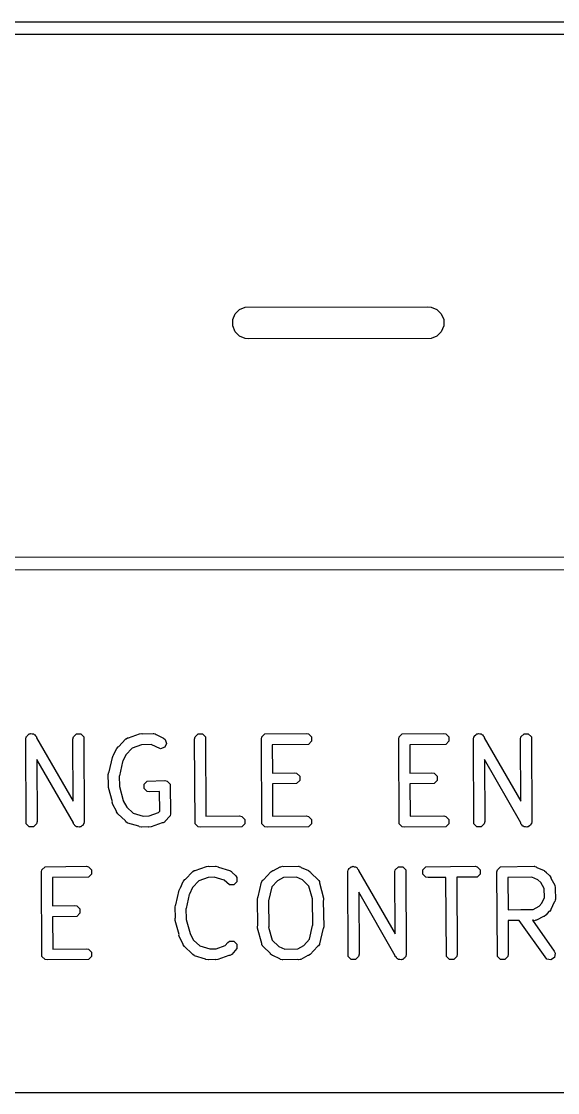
# Model space of a CAD drawing. Extents: x 138 to 258, y -115 to -93.
# Drawn here: x 199.73 to 204.81, y -103.04 to -92.88 of the extents above; entities that cross this region are included whole.
import ezdxf

# ---------------------------------------------------------------- set-up
doc = ezdxf.new("R2010")
doc.units = 0
doc.layers.add('BLACK', color=7, linetype='CONTINUOUS')

msp = doc.modelspace()

# ---------------------------------------------------------------- linework, layer by layer
at = {"layer": 'BLACK', "linetype": 'CONTINUOUS'}
for p, q in [((164.0343, -92.879934), (258.0386, -92.8751)), ((257.975155, -92.99727), (164.117349, -93.002096)), ((201.75465, -95.65003), (201.796697, -95.607983)), ((201.796697, -95.607983), (201.851634, -95.585227)), ((201.851634, -95.585227), (203.584376, -95.582299)), ((203.584376, -95.582299), (203.614108, -95.585227)), ((203.614108, -95.585227), (203.669045, -95.607983)), ((203.669045, -95.607983), (203.711092, -95.65003)), ((201.731894, -95.704967), (201.75465, -95.65003)), ((201.731894, -95.764431), (201.731894, -95.704967)), ((203.711092, -95.65003), (203.733848, -95.704967)), ((203.733848, -95.704967), (203.733848, -95.764431)), ((201.75465, -95.819368), (201.731894, -95.764431)), ((201.796697, -95.861415), (201.75465, -95.819368)), ((203.711092, -95.819368), (203.669045, -95.861415)), ((203.733848, -95.764431), (203.711092, -95.819368)), ((201.851634, -95.884171), (201.796697, -95.861415)), ((201.881366, -95.887099), (201.851634, -95.884171)), ((203.614108, -95.884171), (201.881366, -95.887099)), ((203.669045, -95.861415), (203.614108, -95.884171)), ((192.022846, -97.959923), (214.2236, -97.9551)), ((214.160117, -98.077285), (192.057291, -98.082087)), ((199.769216, -99.6855), (199.773276, -99.665088)), ((199.773276, -100.488232), (199.769216, -99.6855)), ((199.773276, -99.665088), (199.778456, -99.659907)), ((199.778456, -99.659907), (199.780384, -99.65284)), ((199.780384, -99.65284), (199.792377, -99.645986)), ((199.792377, -99.645986), (199.802144, -99.63622)), ((199.802144, -99.63622), (199.809469, -99.63622)), ((199.809469, -99.63622), (199.815829, -99.632586)), ((199.815829, -99.632586), (199.829154, -99.63622)), ((199.829154, -99.63622), (199.842968, -99.63622)), ((199.842968, -99.63622), (199.848148, -99.6414)), ((199.848148, -99.6414), (199.855216, -99.643328)), ((199.855216, -99.643328), (199.862235, -99.655487)), ((199.862235, -99.655487), (199.871836, -99.665088)), ((199.871836, -99.665088), (199.871871, -99.672179)), ((199.871871, -99.672179), (200.219231, -100.27389)), ((200.216256, -99.6855), (200.220316, -99.665088)), ((200.219231, -100.27389), (200.216256, -99.6855)), ((200.220316, -99.665088), (200.249184, -99.63622)), ((200.249184, -99.63622), (200.290008, -99.63622)), ((200.290008, -99.63622), (200.318876, -99.665088)), ((200.318876, -99.665088), (200.322936, -100.46782)), ((200.650701, -99.754875), (200.716172, -99.685036)), ((200.716172, -99.685036), (200.718393, -99.683551)), ((200.718393, -99.683551), (200.718941, -99.682457)), ((200.718941, -99.682457), (200.721355, -99.681572)), ((200.721355, -99.681572), (200.733476, -99.673474)), ((200.733476, -99.673474), (200.743465, -99.673473)), ((200.743465, -99.673473), (200.848781, -99.634897)), ((200.848781, -99.634897), (200.86943, -99.632294)), ((200.86943, -99.632294), (200.875427, -99.635292)), ((200.875427, -99.635292), (200.977409, -99.63216)), ((200.977409, -99.63216), (200.980028, -99.632681)), ((200.980028, -99.632681), (200.98119, -99.632294)), ((200.98119, -99.632294), (200.983631, -99.633397)), ((200.983631, -99.633397), (200.997821, -99.63622)), ((200.997821, -99.63622), (201.004374, -99.642773)), ((201.004374, -99.642773), (201.07577, -99.675044)), ((201.07577, -99.675044), (201.092211, -99.687804)), ((201.092211, -99.687804), (201.105122, -99.726534)), ((201.371109, -99.6855), (201.375169, -99.665088)), ((201.375169, -100.488232), (201.371109, -99.6855)), ((201.375169, -99.665088), (201.404037, -99.63622)), ((201.404037, -99.63622), (201.444861, -99.63622)), ((201.444861, -99.63622), (201.473729, -99.665088)), ((201.473729, -99.665088), (201.477535, -100.41778)), ((202.004416, -99.6855), (202.008476, -99.665088)), ((202.008476, -100.488232), (202.004416, -99.6855)), ((202.008476, -99.665088), (202.037344, -99.63622)), ((202.037344, -99.63622), (202.43029, -99.63216)), ((202.43029, -99.63216), (202.450702, -99.63622)), ((202.450702, -99.63622), (202.47957, -99.665088)), ((202.47957, -99.705912), (202.450702, -99.73478)), ((202.47957, -99.665088), (202.47957, -99.705912)), ((203.308282, -99.6855), (203.312342, -99.665088)), ((203.312342, -100.488232), (203.308282, -99.6855)), ((203.312342, -99.665088), (203.34121, -99.63622)), ((203.34121, -99.63622), (203.734156, -99.63216)), ((203.734156, -99.63216), (203.754568, -99.63622)), ((203.754568, -99.63622), (203.783436, -99.665088)), ((203.783436, -99.705912), (203.754568, -99.73478)), ((203.783436, -99.665088), (203.783436, -99.705912)), ((204.016095, -99.6855), (204.020155, -99.665088)), ((204.020155, -100.488232), (204.016095, -99.6855)), ((204.020155, -99.665088), (204.025335, -99.659907)), ((204.025335, -99.659907), (204.027263, -99.65284)), ((204.027263, -99.65284), (204.039256, -99.645986)), ((204.039256, -99.645986), (204.049023, -99.63622)), ((204.049023, -99.63622), (204.056348, -99.63622)), ((204.056348, -99.63622), (204.062708, -99.632586)), ((204.062708, -99.632586), (204.076033, -99.63622)), ((204.076033, -99.63622), (204.089847, -99.63622)), ((204.089847, -99.63622), (204.095027, -99.6414)), ((204.095027, -99.6414), (204.102095, -99.643328)), ((204.102095, -99.643328), (204.109114, -99.655487)), ((204.109114, -99.655487), (204.118715, -99.665088)), ((204.118715, -99.665088), (204.11875, -99.672179)), ((204.11875, -99.672179), (204.46611, -100.27389)), ((204.463135, -99.6855), (204.467195, -99.665088)), ((204.46611, -100.27389), (204.463135, -99.6855)), ((204.467195, -99.665088), (204.496063, -99.63622)), ((204.496063, -99.63622), (204.536887, -99.63622)), ((204.536887, -99.63622), (204.565755, -99.665088)), ((204.565755, -99.665088), (204.569815, -100.46782)), ((200.602421, -99.838121), (200.630103, -99.776882)), ((200.630103, -99.776848), (200.630133, -99.776815)), ((200.630103, -99.776882), (200.630103, -99.776848)), ((200.630133, -99.776815), (200.631675, -99.773405)), ((200.631675, -99.773405), (200.644435, -99.756964)), ((200.644435, -99.756964), (200.650701, -99.754875)), ((200.777017, -99.771062), (200.717389, -99.834667)), ((200.865219, -99.738754), (200.777017, -99.771062)), ((200.865649, -99.73884), (200.865219, -99.738754)), ((200.959626, -99.735953), (200.865649, -99.73884)), ((201.048135, -99.775959), (200.959626, -99.735953)), ((201.086865, -99.763048), (201.048135, -99.775959)), ((201.105122, -99.726534), (201.086865, -99.763048)), ((202.450702, -99.73478), (202.107406, -99.738327)), ((202.107406, -99.738327), (202.108768, -100.007721)), ((203.754568, -99.73478), (203.411272, -99.738327)), ((203.411272, -99.738327), (203.412634, -100.007721)), ((200.22028, -100.48114), (199.87292, -99.879429)), ((199.87292, -99.879429), (199.875896, -100.46782)), ((200.559326, -99.996637), (200.590382, -99.85883)), ((200.590382, -99.85883), (200.599271, -99.840012)), ((200.599271, -99.840012), (200.602421, -99.838121)), ((200.686886, -99.899425), (200.656623, -100.033717)), ((200.689838, -99.895622), (200.686886, -99.899425)), ((200.717389, -99.834667), (200.689838, -99.895622)), ((204.467159, -100.48114), (204.119799, -99.879429)), ((204.119799, -99.879429), (204.122775, -100.46782)), ((200.551536, -100.02078), (200.555596, -100.000368)), ((200.555596, -100.000368), (200.559326, -99.996637)), ((202.108768, -100.007721), (202.31853, -100.004693)), ((202.31853, -100.004693), (202.338942, -100.008753)), ((202.338942, -100.008753), (202.36781, -100.037621)), ((203.412634, -100.007721), (203.622396, -100.004693)), ((203.622396, -100.004693), (203.642808, -100.008753)), ((203.642808, -100.008753), (203.671676, -100.037621)), ((200.5546, -100.12055), (200.551536, -100.02078)), ((200.656623, -100.033717), (200.655268, -100.036584)), ((200.655268, -100.036584), (200.658216, -100.13254)), ((200.890876, -100.112128), (200.919744, -100.08326)), ((200.890876, -100.152952), (200.890876, -100.112128)), ((200.919744, -100.08326), (201.089169, -100.0792)), ((201.089169, -100.0792), (201.109581, -100.08326)), ((201.109581, -100.08326), (201.138449, -100.112128)), ((201.138449, -100.112128), (201.142509, -100.393313)), ((202.338942, -100.107313), (202.109289, -100.110628)), ((202.109289, -100.110628), (202.110842, -100.41778)), ((202.36781, -100.078445), (202.338942, -100.107313)), ((202.36781, -100.037621), (202.36781, -100.078445)), ((203.642808, -100.107313), (203.413155, -100.110628)), ((203.413155, -100.110628), (203.414708, -100.41778)), ((203.671676, -100.078445), (203.642808, -100.107313)), ((203.671676, -100.037621), (203.671676, -100.078445)), ((200.552117, -100.12469), (200.5546, -100.12055)), ((200.553129, -100.145477), (200.552117, -100.12469)), ((200.590379, -100.280966), (200.553129, -100.145477)), ((200.658216, -100.13254), (200.65748, -100.136236)), ((200.65748, -100.136236), (200.693876, -100.268616)), ((200.919744, -100.18182), (200.890876, -100.152952)), ((200.940156, -100.18588), (200.919744, -100.18182)), ((201.036565, -100.183569), (200.940156, -100.18588)), ((201.039246, -100.369237), (201.036565, -100.183569)), ((200.588923, -100.285335), (200.590379, -100.280966)), ((200.59442, -100.305408), (200.588923, -100.285335)), ((200.630103, -100.370294), (200.59442, -100.305408)), ((200.693876, -100.268616), (200.694046, -100.272113)), ((200.694046, -100.272113), (200.727092, -100.332206)), ((200.630103, -100.376472), (200.630103, -100.370294)), ((200.641666, -100.393777), (200.630103, -100.376472)), ((200.71457, -100.462123), (200.641666, -100.393777)), ((200.727092, -100.332206), (200.727152, -100.332425)), ((200.727152, -100.332425), (200.786896, -100.388434)), ((200.786896, -100.388434), (200.881726, -100.416979)), ((200.881726, -100.416979), (200.940156, -100.41448)), ((200.940156, -100.41448), (200.940585, -100.414565)), ((200.940585, -100.414565), (201.027016, -100.382905)), ((201.027016, -100.382905), (201.039246, -100.369237)), ((201.138449, -100.413725), (201.089634, -100.468284)), ((201.142509, -100.393313), (201.138449, -100.413725)), ((201.477535, -100.41778), (201.796983, -100.41448)), ((201.796983, -100.41448), (201.817395, -100.41854)), ((201.817395, -100.41854), (201.846263, -100.447408)), ((202.110842, -100.41778), (202.43029, -100.41448)), ((202.43029, -100.41448), (202.450702, -100.41854)), ((202.450702, -100.41854), (202.47957, -100.447408)), ((203.414708, -100.41778), (203.734156, -100.41448)), ((203.734156, -100.41448), (203.754568, -100.41854)), ((203.754568, -100.41854), (203.783436, -100.447408)), ((199.802144, -100.5171), (199.773276, -100.488232)), ((199.842968, -100.5171), (199.802144, -100.5171)), ((199.871836, -100.488232), (199.842968, -100.5171)), ((199.875896, -100.46782), (199.871836, -100.488232)), ((200.220316, -100.488232), (200.22028, -100.48114)), ((200.229916, -100.497832), (200.220316, -100.488232)), ((200.236936, -100.509992), (200.229916, -100.497832)), ((200.244003, -100.511919), (200.236936, -100.509992)), ((200.249184, -100.5171), (200.244003, -100.511919)), ((200.262998, -100.5171), (200.249184, -100.5171)), ((200.276323, -100.520734), (200.262998, -100.5171)), ((200.282683, -100.5171), (200.276323, -100.520734)), ((200.290008, -100.5171), (200.282683, -100.5171)), ((200.299774, -100.507333), (200.290008, -100.5171)), ((200.311768, -100.50048), (200.299774, -100.507333)), ((200.313695, -100.493412), (200.311768, -100.50048)), ((200.318876, -100.488232), (200.313695, -100.493412)), ((200.322936, -100.46782), (200.318876, -100.488232)), ((200.718941, -100.470863), (200.71457, -100.462123)), ((200.731577, -100.478066), (200.718941, -100.470863)), ((200.733476, -100.479846), (200.731577, -100.478066)), ((200.734699, -100.479846), (200.733476, -100.479846)), ((200.737022, -100.48117), (200.734699, -100.479846)), ((200.840435, -100.512298), (200.737022, -100.48117)), ((200.845237, -100.5171), (200.840435, -100.512298)), ((200.865649, -100.52116), (200.845237, -100.5171)), ((200.869349, -100.521001), (200.865649, -100.52116)), ((200.86943, -100.521026), (200.869349, -100.521001)), ((200.86949, -100.520995), (200.86943, -100.521026)), ((200.931048, -100.518362), (200.86949, -100.520995)), ((200.936375, -100.521026), (200.931048, -100.518362)), ((200.957023, -100.518423), (200.936375, -100.521026)), ((201.062339, -100.479846), (200.957023, -100.518423)), ((201.072329, -100.479846), (201.062339, -100.479846)), ((201.084451, -100.471746), (201.072329, -100.479846)), ((201.086864, -100.470863), (201.084451, -100.471746)), ((201.08741, -100.469769), (201.086864, -100.470863)), ((201.089634, -100.468284), (201.08741, -100.469769)), ((201.404037, -100.5171), (201.375169, -100.488232)), ((201.424449, -100.52116), (201.404037, -100.5171)), ((201.817395, -100.5171), (201.424449, -100.52116)), ((201.846263, -100.488232), (201.817395, -100.5171)), ((201.846263, -100.447408), (201.846263, -100.488232)), ((202.037344, -100.5171), (202.008476, -100.488232)), ((202.057756, -100.52116), (202.037344, -100.5171)), ((202.450702, -100.5171), (202.057756, -100.52116)), ((202.47957, -100.488232), (202.450702, -100.5171)), ((202.47957, -100.447408), (202.47957, -100.488232)), ((203.34121, -100.5171), (203.312342, -100.488232)), ((203.361622, -100.52116), (203.34121, -100.5171)), ((203.754568, -100.5171), (203.361622, -100.52116)), ((203.783436, -100.488232), (203.754568, -100.5171)), ((203.783436, -100.447408), (203.783436, -100.488232)), ((204.049023, -100.5171), (204.020155, -100.488232)), ((204.089847, -100.5171), (204.049023, -100.5171)), ((204.118715, -100.488232), (204.089847, -100.5171)), ((204.122775, -100.46782), (204.118715, -100.488232)), ((204.467195, -100.488232), (204.467159, -100.48114)), ((204.476795, -100.497832), (204.467195, -100.488232)), ((204.483815, -100.509992), (204.476795, -100.497832)), ((204.490882, -100.511919), (204.483815, -100.509992)), ((204.496063, -100.5171), (204.490882, -100.511919)), ((204.509877, -100.5171), (204.496063, -100.5171)), ((204.523202, -100.520734), (204.509877, -100.5171)), ((204.529562, -100.5171), (204.523202, -100.520734)), ((204.536887, -100.5171), (204.529562, -100.5171)), ((204.546653, -100.507333), (204.536887, -100.5171)), ((204.558647, -100.50048), (204.546653, -100.507333)), ((204.560574, -100.493412), (204.558647, -100.50048)), ((204.565755, -100.488232), (204.560574, -100.493412)), ((204.569815, -100.46782), (204.565755, -100.488232)), ((199.918229, -100.944991), (199.922289, -100.924579)), ((199.922289, -100.924579), (199.951157, -100.895711)), ((199.951157, -100.895711), (200.344103, -100.891651)), ((200.344103, -100.891651), (200.364515, -100.895711)), ((200.364515, -100.895711), (200.393383, -100.924579)), ((200.393383, -100.924579), (200.393383, -100.965403)), ((201.376771, -100.932964), (201.482087, -100.894388)), ((201.482087, -100.894388), (201.502736, -100.891785)), ((201.502736, -100.891785), (201.508062, -100.894448)), ((201.508062, -100.894448), (201.56962, -100.891815)), ((201.56962, -100.891815), (201.569681, -100.891785)), ((201.569681, -100.891785), (201.569761, -100.891809)), ((201.569761, -100.891809), (201.573462, -100.891651)), ((201.573462, -100.891651), (201.593874, -100.895711)), ((201.593874, -100.895711), (201.598675, -100.900512)), ((201.598675, -100.900512), (201.702089, -100.931641)), ((202.118027, -100.932964), (202.182915, -100.897282)), ((202.182915, -100.897282), (202.185491, -100.896576)), ((202.185491, -100.896576), (202.186357, -100.895711)), ((202.186357, -100.895711), (202.188871, -100.89565)), ((202.188871, -100.89565), (202.202988, -100.891785)), ((202.202988, -100.891785), (202.212859, -100.895075)), ((202.212859, -100.895075), (202.355782, -100.891651)), ((202.355782, -100.891651), (202.358401, -100.892172)), ((202.358401, -100.892172), (202.359563, -100.891785)), ((202.359563, -100.891785), (202.362004, -100.892888)), ((202.362004, -100.892888), (202.376194, -100.895711)), ((202.376194, -100.895711), (202.382747, -100.902264)), ((202.382747, -100.902264), (202.450667, -100.932964)), ((202.823988, -100.944991), (202.828048, -100.924579)), ((202.828048, -100.924579), (202.833228, -100.919398)), ((202.833228, -100.919398), (202.835156, -100.912331)), ((202.835156, -100.912331), (202.847149, -100.905477)), ((202.847149, -100.905477), (202.856916, -100.895711)), ((202.856916, -100.895711), (202.864241, -100.895711)), ((202.864241, -100.895711), (202.870601, -100.892077)), ((202.870601, -100.892077), (202.883926, -100.895711)), ((202.883926, -100.895711), (202.89774, -100.895711)), ((202.89774, -100.895711), (202.90292, -100.900891)), ((202.90292, -100.900891), (202.909988, -100.902819)), ((202.909988, -100.902819), (202.917007, -100.914978)), ((202.917007, -100.914978), (202.926608, -100.924579)), ((202.926608, -100.924579), (202.926643, -100.93167)), ((203.271028, -100.944991), (203.275088, -100.924579)), ((203.275088, -100.924579), (203.303956, -100.895711)), ((203.303956, -100.895711), (203.34478, -100.895711)), ((203.34478, -100.895711), (203.373648, -100.924579)), ((203.373648, -100.924579), (203.377708, -101.727311)), ((203.535861, -100.924579), (203.564729, -100.895711)), ((203.535861, -100.965403), (203.535861, -100.924579)), ((203.564729, -100.895711), (204.032181, -100.891651)), ((204.032181, -100.891651), (204.052593, -100.895711)), ((204.052593, -100.895711), (204.081461, -100.924579)), ((204.081461, -100.924579), (204.081461, -100.965403)), ((204.239614, -100.944991), (204.243674, -100.924579)), ((204.243674, -100.924579), (204.272542, -100.895711)), ((204.272542, -100.895711), (204.590981, -100.891651)), ((204.590981, -100.891651), (204.5936, -100.892172)), ((204.5936, -100.892172), (204.594762, -100.891785)), ((204.594762, -100.891785), (204.597203, -100.892888)), ((204.597203, -100.892888), (204.611393, -100.895711)), ((204.611393, -100.895711), (204.617946, -100.902264)), ((204.617946, -100.902264), (204.685868, -100.932964)), ((199.922289, -101.747723), (199.918229, -100.944991)), ((200.364515, -100.994271), (200.021219, -100.997818)), ((200.021219, -100.997818), (200.022581, -101.267212)), ((200.393383, -100.965403), (200.364515, -100.994271)), ((201.264981, -101.032896), (201.277741, -101.016455)), ((201.277741, -101.016455), (201.284007, -101.014366)), ((201.284007, -101.014366), (201.349478, -100.944527)), ((201.349478, -100.944527), (201.351699, -100.943042)), ((201.351699, -100.943042), (201.352247, -100.941948)), ((201.352247, -100.941948), (201.354661, -100.941063)), ((201.354661, -100.941063), (201.366782, -100.932965)), ((201.366782, -100.932965), (201.376771, -100.932964)), ((201.498525, -100.998245), (201.410323, -101.030553)), ((201.498955, -100.998331), (201.498525, -100.998245)), ((201.557384, -100.995831), (201.498955, -100.998331)), ((201.652552, -101.024477), (201.557384, -100.995831)), ((201.702061, -101.068777), (201.652552, -101.024477)), ((201.702089, -100.931641), (201.704411, -100.932964)), ((201.704411, -100.932964), (201.705635, -100.932965)), ((201.705635, -100.932965), (201.707782, -100.934886)), ((201.707782, -100.934886), (201.72017, -100.941948)), ((201.72017, -100.941948), (201.723809, -100.949227)), ((201.723809, -100.949227), (201.760192, -100.981781)), ((201.760192, -100.981781), (201.771755, -100.999086)), ((201.771755, -100.999086), (201.771754, -101.039911)), ((202.01062, -101.034049), (202.014897, -101.024996)), ((202.014897, -101.024996), (202.02452, -101.019221)), ((202.02452, -101.019221), (202.094545, -100.944527)), ((202.094545, -100.944527), (202.111849, -100.932964)), ((202.155896, -101.030013), (202.101755, -101.087764)), ((202.111849, -100.932964), (202.118027, -100.932964)), ((202.156116, -101.029953), (202.155896, -101.030013)), ((202.213932, -100.998159), (202.156116, -101.029953)), ((202.337457, -100.995199), (202.213932, -100.998159)), ((202.39288, -101.02025), (202.337457, -100.995199)), ((202.455628, -101.079074), (202.39288, -101.02025)), ((202.450667, -100.932964), (202.450702, -100.932964)), ((202.450702, -100.932964), (202.450734, -100.932994)), ((202.450734, -100.932994), (202.454143, -100.934535)), ((202.454143, -100.934535), (202.470584, -100.947295)), ((202.470584, -100.947295), (202.472672, -100.953561)), ((202.472672, -100.953561), (202.542512, -101.019034)), ((202.542512, -101.019034), (202.545721, -101.023837)), ((202.545721, -101.023837), (202.547653, -101.024996)), ((202.547653, -101.024996), (202.548461, -101.027937)), ((202.548461, -101.027937), (202.554075, -101.036338)), ((202.828048, -101.747723), (202.823988, -100.944991)), ((202.926643, -100.93167), (203.274003, -101.533381)), ((203.274003, -101.533381), (203.271028, -100.944991)), ((203.564729, -100.994271), (203.535861, -100.965403)), ((203.585141, -100.998331), (203.564729, -100.994271)), ((203.755583, -100.99685), (203.585141, -100.998331)), ((203.759381, -101.747723), (203.755583, -100.99685)), ((204.052593, -100.994271), (203.858302, -100.995958)), ((203.858302, -100.995958), (203.862001, -101.727311)), ((204.081461, -100.965403), (204.052593, -100.994271)), ((204.243674, -101.747723), (204.239614, -100.944991)), ((204.571721, -100.994776), (204.342603, -100.997697)), ((204.342603, -100.997697), (204.344155, -101.304584)), ((204.628107, -101.020263), (204.571721, -100.994776)), ((204.656117, -101.045325), (204.628107, -101.020263)), ((204.685868, -100.932964), (204.685901, -100.932965)), ((204.685901, -100.932965), (204.685934, -100.932994)), ((204.685934, -100.932994), (204.689342, -100.934535)), ((204.689342, -100.934535), (204.705783, -100.947295)), ((204.705783, -100.947295), (204.707426, -100.952225)), ((204.707426, -100.952225), (204.737507, -100.979141)), ((204.737507, -100.979141), (204.73769, -100.979202)), ((204.73769, -100.979202), (204.7378, -100.979403)), ((204.7378, -100.979403), (204.740458, -100.981781)), ((204.740458, -100.981781), (204.752021, -100.999086)), ((204.752021, -100.999086), (204.75202, -101.005262)), ((204.75202, -101.005262), (204.787703, -101.070149)), ((201.192632, -101.256128), (201.223688, -101.118321)), ((201.223688, -101.118321), (201.232577, -101.099503)), ((201.232577, -101.099503), (201.235727, -101.097612)), ((201.235727, -101.097612), (201.263409, -101.036373)), ((201.263409, -101.036339), (201.263439, -101.036306)), ((201.263409, -101.036373), (201.263409, -101.036339)), ((201.263439, -101.036306), (201.264981, -101.032896)), ((201.350695, -101.094158), (201.323144, -101.155113)), ((201.410323, -101.030553), (201.350695, -101.094158)), ((201.742887, -101.068778), (201.702061, -101.068777)), ((201.771754, -101.039911), (201.742887, -101.068778)), ((201.974952, -101.181621), (202.006008, -101.043814)), ((202.006008, -101.043814), (202.008475, -101.038591)), ((202.008475, -101.036338), (202.01062, -101.034049)), ((202.008475, -101.038591), (202.008475, -101.036338)), ((202.101755, -101.087764), (202.072249, -101.218701)), ((202.489444, -101.202067), (202.455628, -101.079074)), ((202.554075, -101.036338), (202.554074, -101.048352)), ((202.554074, -101.048352), (202.593796, -101.192827)), ((204.686876, -101.101261), (204.656117, -101.045325)), ((204.68954, -101.187981), (204.686876, -101.101261)), ((204.787703, -101.070149), (204.788408, -101.072726)), ((204.788408, -101.072726), (204.789274, -101.073592)), ((204.789274, -101.073592), (204.789353, -101.076175)), ((204.789353, -101.076175), (204.7932, -101.090222)), ((204.7932, -101.090222), (204.790073, -101.099603)), ((204.790073, -101.099603), (204.793334, -101.205764)), ((201.320192, -101.158916), (201.289929, -101.293208)), ((201.323144, -101.155113), (201.320192, -101.158916)), ((201.967162, -101.205764), (201.971222, -101.185352)), ((201.970741, -101.453689), (201.967162, -101.205764)), ((201.971222, -101.185352), (201.974952, -101.181621)), ((202.072249, -101.218701), (202.070322, -101.222779)), ((202.070322, -101.222779), (202.073842, -101.466538)), ((202.488709, -101.205764), (202.489444, -101.202067)), ((202.492228, -101.449522), (202.488709, -101.205764)), ((202.594808, -101.213614), (202.591809, -101.218612)), ((202.591809, -101.218612), (202.595389, -101.466538)), ((202.593796, -101.192827), (202.594808, -101.213614)), ((203.275052, -101.740631), (202.927692, -101.13892)), ((202.927692, -101.13892), (202.930668, -101.727311)), ((204.66472, -101.242892), (204.68954, -101.187981)), ((204.78272, -101.232729), (204.752021, -101.300649)), ((204.789274, -101.226176), (204.78272, -101.232729)), ((204.792096, -101.211986), (204.789274, -101.226176)), ((204.7932, -101.209545), (204.792096, -101.211986)), ((204.793334, -101.205764), (204.792812, -101.208383)), ((204.792812, -101.208383), (204.7932, -101.209545)), ((200.022581, -101.267212), (200.232343, -101.264184)), ((200.232343, -101.264184), (200.252755, -101.268244)), ((200.252755, -101.268244), (200.281623, -101.297112)), ((200.281623, -101.297112), (200.281623, -101.337936)), ((201.184842, -101.280271), (201.188902, -101.259859)), ((201.187906, -101.380041), (201.184842, -101.280271)), ((201.188902, -101.259859), (201.192632, -101.256128)), ((201.289929, -101.293208), (201.288574, -101.296075)), ((201.288574, -101.296075), (201.291522, -101.392031)), ((204.344155, -101.304584), (204.467233, -101.303015)), ((204.467233, -101.303015), (204.467683, -101.302701)), ((204.467683, -101.302701), (204.469316, -101.302989)), ((204.469316, -101.302989), (204.583965, -101.301527)), ((204.583965, -101.301527), (204.63966, -101.2709)), ((204.63966, -101.2709), (204.66472, -101.242892)), ((204.732759, -101.32221), (204.705844, -101.352291)), ((204.73769, -101.320567), (204.732759, -101.32221)), ((204.75045, -101.304125), (204.73769, -101.320567)), ((204.751989, -101.300719), (204.75045, -101.304125)), ((204.752021, -101.300684), (204.751989, -101.300719)), ((204.752021, -101.300649), (204.752021, -101.300684)), ((200.252755, -101.366804), (200.023102, -101.370119)), ((200.023102, -101.370119), (200.024655, -101.677271)), ((200.281623, -101.337936), (200.252755, -101.366804)), ((201.185423, -101.384181), (201.187906, -101.380041)), ((201.186435, -101.404968), (201.185423, -101.384181)), ((201.223685, -101.540457), (201.186435, -101.404968)), ((201.291522, -101.392031), (201.290786, -101.395727)), ((201.290786, -101.395727), (201.327182, -101.528107)), ((204.45031, -101.406111), (204.344676, -101.407458)), ((204.344676, -101.407458), (204.346294, -101.727311)), ((204.711328, -101.772293), (204.45031, -101.406111)), ((204.584031, -101.404406), (204.575405, -101.404516)), ((204.575405, -101.404516), (204.783692, -101.696722)), ((204.594763, -101.407984), (204.584031, -101.404406)), ((204.608987, -101.404088), (204.594763, -101.407984)), ((204.611393, -101.404058), (204.608987, -101.404088)), ((204.612258, -101.403192), (204.611393, -101.404058)), ((204.614836, -101.402487), (204.612258, -101.403192)), ((204.679722, -101.366804), (204.614836, -101.402487)), ((204.685901, -101.366804), (204.679722, -101.366804)), ((204.703205, -101.355241), (204.685901, -101.366804)), ((204.705584, -101.352581), (204.703205, -101.355241)), ((204.705784, -101.352472), (204.705584, -101.352581)), ((204.705844, -101.352291), (204.705784, -101.352472)), ((201.327182, -101.528107), (201.327352, -101.531604)), ((201.327352, -101.531604), (201.360398, -101.591697)), ((201.967743, -101.458688), (201.970741, -101.453689)), ((201.968755, -101.479475), (201.967743, -101.458688)), ((202.008475, -101.623947), (201.968755, -101.479475)), ((202.073842, -101.466538), (202.073106, -101.470234)), ((202.073106, -101.470234), (202.10692, -101.593226)), ((202.460794, -101.584536), (202.490302, -101.453601)), ((202.490302, -101.453601), (202.492228, -101.449522)), ((202.587598, -101.49068), (202.556542, -101.628488)), ((202.591329, -101.48695), (202.587598, -101.49068)), ((202.595389, -101.466538), (202.591329, -101.48695)), ((201.222229, -101.544826), (201.223685, -101.540457)), ((201.227726, -101.564899), (201.222229, -101.544826)), ((201.263409, -101.629785), (201.227726, -101.564899)), ((201.263409, -101.635963), (201.263409, -101.629785)), ((201.274972, -101.653268), (201.263409, -101.635963)), ((201.360398, -101.591697), (201.360458, -101.591916)), ((201.360458, -101.591916), (201.420202, -101.647925)), ((201.660322, -101.642396), (201.684757, -101.615088)), ((201.684757, -101.615088), (201.702061, -101.603525)), ((201.702061, -101.603525), (201.742887, -101.603524)), ((201.742887, -101.603524), (201.771754, -101.632391)), ((201.771754, -101.632391), (201.771755, -101.673216)), ((202.008475, -101.635964), (202.008475, -101.623947)), ((202.014088, -101.644364), (202.008475, -101.635964)), ((202.10692, -101.593226), (202.16967, -101.652051)), ((202.406655, -101.642288), (202.460794, -101.584536)), ((202.551929, -101.638252), (202.547653, -101.647306)), ((202.554075, -101.635964), (202.551929, -101.638252)), ((202.556542, -101.628488), (202.554074, -101.63371)), ((202.554074, -101.63371), (202.554075, -101.635964)), ((200.024655, -101.677271), (200.344103, -101.673971)), ((200.344103, -101.673971), (200.364515, -101.678031)), ((200.364515, -101.678031), (200.393383, -101.706899)), ((200.393383, -101.706899), (200.393383, -101.747723)), ((201.347876, -101.721614), (201.274972, -101.653268)), ((201.352247, -101.730354), (201.347876, -101.721614)), ((201.364883, -101.737557), (201.352247, -101.730354)), ((201.366782, -101.739337), (201.364883, -101.737557)), ((201.368005, -101.739337), (201.366782, -101.739337)), ((201.370328, -101.740661), (201.368005, -101.739337)), ((201.473741, -101.771789), (201.370328, -101.740661)), ((201.420202, -101.647925), (201.515032, -101.67647)), ((201.515032, -101.67647), (201.573462, -101.673971)), ((201.573462, -101.673971), (201.573891, -101.674056)), ((201.573891, -101.674056), (201.660322, -101.642396)), ((201.695645, -101.739337), (201.590329, -101.777914)), ((201.705635, -101.739337), (201.695645, -101.739337)), ((201.717757, -101.731237), (201.705635, -101.739337)), ((201.72017, -101.730354), (201.717757, -101.731237)), ((201.720716, -101.72926), (201.72017, -101.730354)), ((201.72294, -101.727775), (201.720716, -101.72926)), ((201.771755, -101.673216), (201.72294, -101.727775)), ((202.014897, -101.647306), (202.014088, -101.644364)), ((202.016828, -101.648464), (202.014897, -101.647306)), ((202.020038, -101.653268), (202.016828, -101.648464)), ((202.089876, -101.718739), (202.020038, -101.653268)), ((202.091966, -101.725007), (202.089876, -101.718739)), ((202.108408, -101.737767), (202.091966, -101.725007)), ((202.111816, -101.739307), (202.108408, -101.737767)), ((202.111849, -101.739338), (202.111816, -101.739307)), ((202.111884, -101.739338), (202.111849, -101.739338)), ((202.179803, -101.770037), (202.111884, -101.739338)), ((202.16967, -101.652051), (202.225093, -101.677102)), ((202.225093, -101.677102), (202.348617, -101.674142)), ((202.348617, -101.674142), (202.406435, -101.642349)), ((202.444523, -101.739338), (202.379636, -101.77502)), ((202.406435, -101.642349), (202.406655, -101.642288)), ((202.450702, -101.739338), (202.444523, -101.739338)), ((202.468006, -101.727775), (202.450702, -101.739338)), ((202.538029, -101.653079), (202.468006, -101.727775)), ((202.547653, -101.647306), (202.538029, -101.653079)), ((202.930668, -101.727311), (202.926608, -101.747723)), ((203.275088, -101.747723), (203.275052, -101.740631)), ((203.377708, -101.727311), (203.373648, -101.747723)), ((203.862001, -101.727311), (203.857941, -101.747723)), ((204.346294, -101.727311), (204.342234, -101.747723)), ((204.783692, -101.696722), (204.792071, -101.715773)), ((204.792071, -101.715773), (204.784976, -101.755977)), ((199.951157, -101.776591), (199.922289, -101.747723)), ((199.971569, -101.780651), (199.951157, -101.776591)), ((200.364515, -101.776591), (199.971569, -101.780651)), ((200.393383, -101.747723), (200.364515, -101.776591)), ((201.478543, -101.776591), (201.473741, -101.771789)), ((201.498955, -101.780651), (201.478543, -101.776591)), ((201.502655, -101.780492), (201.498955, -101.780651)), ((201.502736, -101.780517), (201.502655, -101.780492)), ((201.502796, -101.780486), (201.502736, -101.780517)), ((201.564354, -101.777853), (201.502796, -101.780486)), ((201.569681, -101.780517), (201.564354, -101.777853)), ((201.590329, -101.777914), (201.569681, -101.780517)), ((202.186357, -101.776591), (202.179803, -101.770037)), ((202.200546, -101.779413), (202.186357, -101.776591)), ((202.202988, -101.780517), (202.200546, -101.779413)), ((202.204149, -101.780129), (202.202988, -101.780517)), ((202.206769, -101.780651), (202.204149, -101.780129)), ((202.34969, -101.777226), (202.206769, -101.780651)), ((202.359563, -101.780517), (202.34969, -101.777226)), ((202.373679, -101.776651), (202.359563, -101.780517)), ((202.376194, -101.776591), (202.373679, -101.776651)), ((202.377059, -101.775725), (202.376194, -101.776591)), ((202.379636, -101.77502), (202.377059, -101.775725)), ((202.856916, -101.776591), (202.828048, -101.747723)), ((202.89774, -101.776591), (202.856916, -101.776591)), ((202.926608, -101.747723), (202.89774, -101.776591)), ((203.284688, -101.757323), (203.275088, -101.747723)), ((203.291708, -101.769483), (203.284688, -101.757323)), ((203.298775, -101.77141), (203.291708, -101.769483)), ((203.303956, -101.776591), (203.298775, -101.77141)), ((203.31777, -101.776591), (203.303956, -101.776591)), ((203.331095, -101.780225), (203.31777, -101.776591)), ((203.337455, -101.776591), (203.331095, -101.780225)), ((203.34478, -101.776591), (203.337455, -101.776591)), ((203.354546, -101.766824), (203.34478, -101.776591)), ((203.36654, -101.759971), (203.354546, -101.766824)), ((203.368467, -101.752903), (203.36654, -101.759971)), ((203.373648, -101.747723), (203.368467, -101.752903)), ((203.788249, -101.776591), (203.759381, -101.747723)), ((203.829073, -101.776591), (203.788249, -101.776591)), ((203.857941, -101.747723), (203.829073, -101.776591)), ((204.272542, -101.776591), (204.243674, -101.747723)), ((204.313366, -101.776591), (204.272542, -101.776591)), ((204.342234, -101.747723), (204.313366, -101.776591)), ((204.751532, -101.779388), (204.711328, -101.772293)), ((204.784976, -101.755977), (204.751532, -101.779388)), ((192.05874, -103.039116), (214.161567, -103.037771))]:
    msp.add_line(p, q, dxfattribs=at)

doc.saveas('drawing.dxf')
